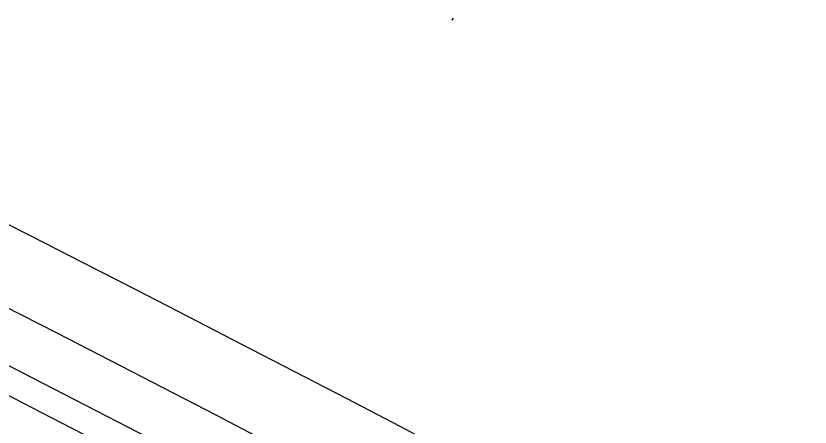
# Model space of a CAD drawing. Extents: x 16296660632 to 16296680496, y -37409619871 to -37409616057.
# Drawn here: x 16296679607.43 to 16296679618.38, y -37409616393.43 to -37409616387.75 of the extents above; entities that cross this region are included whole.
import ezdxf

# ---------------------------------------------------------------- set-up
doc = ezdxf.new("R2010")
doc.units = 0
doc.header["$LTSCALE"] = 10
doc.header["$MEASUREMENT"] = 0
for name, color, linetype in [('BACK_CASE_DADA_2', 7, 'CONTINUOUS'), ('BACK_LED_PCB_CAS', 7, 'CONTINUOUS'), ('BACK_TOP_COVER', 7, 'CONTINUOUS'), ('MIDDLE_CASE_DADA', 7, 'CONTINUOUS'), ('자바로고WINDOW', 7, 'CONTINUOUS')]:
    doc.layers.add(name, color=color, linetype=linetype)

msp = doc.modelspace()

# ---------------------------------------------------------------- linework, layer by layer
at = {"layer": 'BACK_CASE_DADA_2', "color": 7, "linetype": 'Continuous', "ltscale": 25.4}
for centre, radius, start, end in [((16296679471.586121, -37409616704.298523), 360.349527, 59.83386888, 68.83674793), ((16296679465.934879, -37409616712.485451), 369.178654, 59.96237343, 68.71620008)]:
    msp.add_arc(centre, radius, start, end, dxfattribs=at)
at = {"layer": 'BACK_LED_PCB_CAS', "color": 7, "linetype": 'Continuous', "ltscale": 25.4}
for centre, radius, start, end in [((16296679507.968941, -37409616635.20591), 278.10091, 48.75181629, 71.24828853), ((16296679507.18433, -37409616635.325706), 277.536325, 48.76662002, 71.23329009)]:
    msp.add_arc(centre, radius, start, end, dxfattribs=at)
for centre, major_axis, start_param, end_param in [((16296679630.983101, -37409616860.004494), (-279.567977, 484.225941), 5.379472028, 5.616102259), ((16296679629.92244, -37409616860.616867), (-279.567977, 484.225941), 5.379365634, 5.616208653), ((16296679629.56889, -37409616860.820992), (-279.317977, 483.792928), 5.379365634, 5.616208653)]:
    msp.add_ellipse(centre, major_axis=major_axis, ratio=0.577350269, start_param=start_param, end_param=end_param, dxfattribs=at)
at = {"layer": 'BACK_TOP_COVER', "color": 7, "linetype": 'Continuous', "ltscale": 25.4}
msp.add_arc((16296679507.18433, -37409616635.325706), 277.536325, 48.76662002, 71.23329009, dxfattribs=at)
msp.add_ellipse((16296679630.983101, -37409616860.004494), major_axis=(-279.567977, 484.225941), ratio=0.577350269, start_param=5.379472028, end_param=5.616102259, dxfattribs=at)
at = {"layer": 'MIDDLE_CASE_DADA', "color": 7, "linetype": 'Continuous', "ltscale": 25.4}
for centre, radius, start, end in [((16296679368.80579, -37409616861.476311), 522.671258, 50.3330083, 69.65310684), ((16296679362.6661, -37409616870.321136), 536.378062, 54.23384202, 65.76613573)]:
    msp.add_arc(centre, radius, start, end, dxfattribs=at)
at = {"layer": '자바로고WINDOW', "color": 7, "linetype": 'Continuous', "ltscale": 25.4}
msp.add_arc((16296679507.18433, -37409616635.325706), 277.536325, 48.76662002, 71.23329009, dxfattribs=at)
msp.add_ellipse((16296679630.983101, -37409616860.004494), major_axis=(-279.567977, 484.225941), ratio=0.577350269, start_param=5.379472028, end_param=5.616102259, dxfattribs=at)
msp.add_open_spline([(16296679613.445829, -37409616387.804443), (16296679613.45627, -37409616387.781937), (16296679613.46172, -37409616387.758873), (16296679613.46167, -37409616387.735863)], degree=3, dxfattribs=at)

doc.saveas('drawing.dxf')
